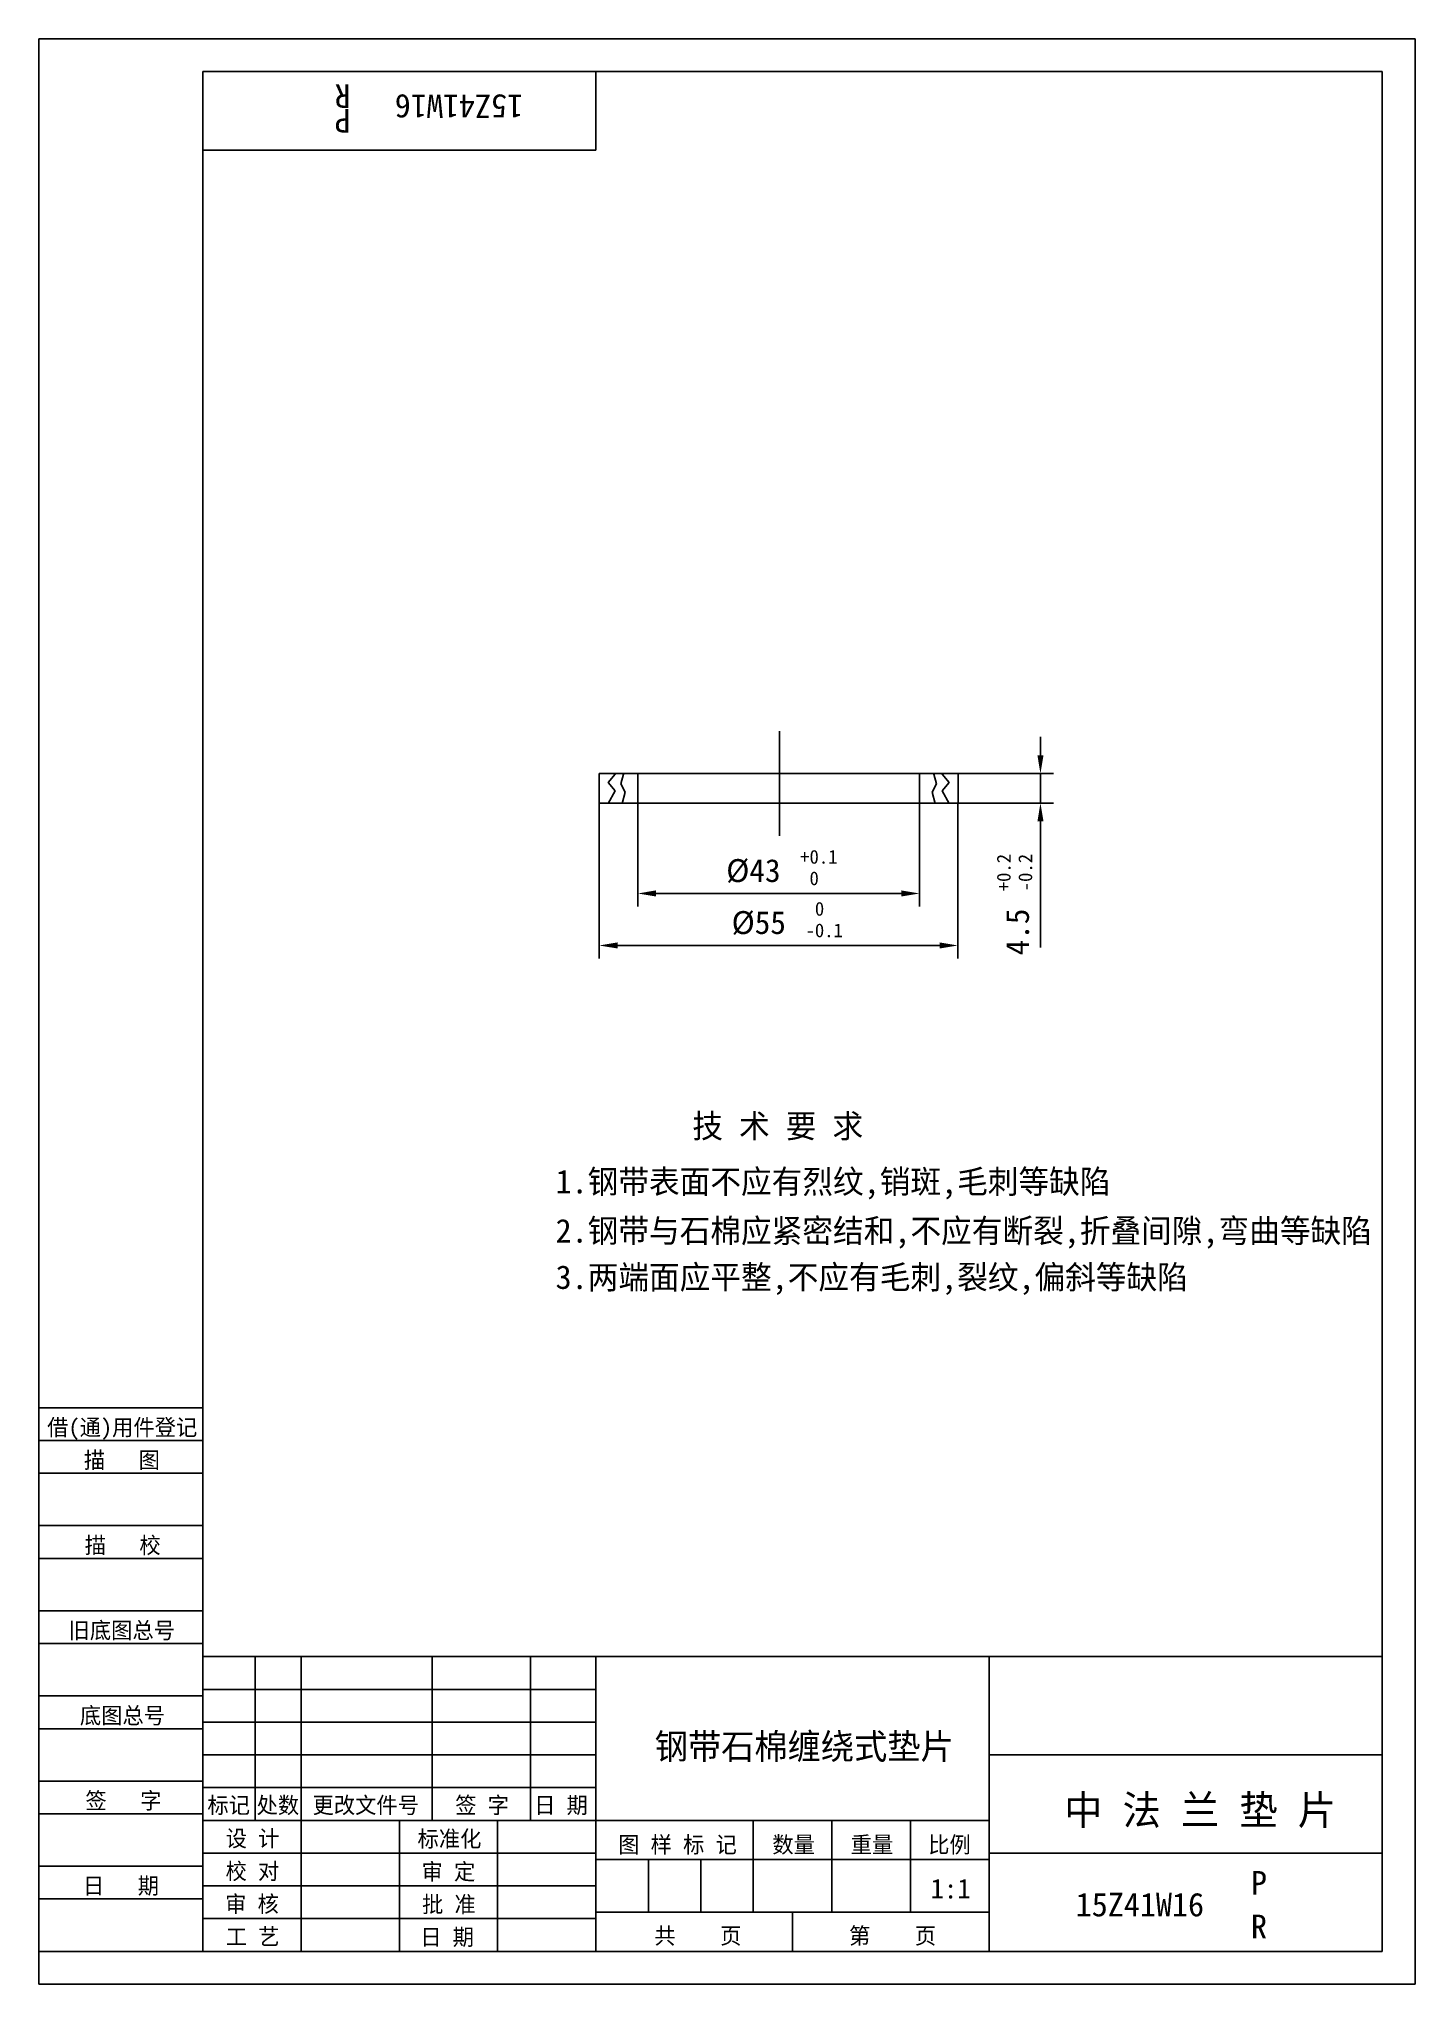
# Model space of a CAD drawing. Header units: metres. Extents: x 0 to 210, y 0 to 297.
import ezdxf

# ---------------------------------------------------------------- set-up
doc = ezdxf.new("R2010")
doc.units = ezdxf.units.M
for name, color, linetype in [('C', 6, 'Continuous'), ('D', 1, 'Continuous'), ('FL', 5, 'Continuous'), ('T', 7, 'Continuous'), ('TL', 4, 'Continuous')]:
    doc.layers.add(name, color=color, linetype=linetype)

# ---------------------------------------------------------------- blocks, each defined once
blk = doc.blocks.new('TUKUN4')
at = {"layer": 'FL'}
for p, q in [((0, 297), (0, 0)), ((210, 297), (0, 297)), ((210, 0), (210, 297)), ((0, 78), (25, 78)), ((0, 70), (25, 70)), ((0, 65), (25, 65)), ((0, 57), (25, 57)), ((0, 52), (25, 52)), ((33, 25), (33, 50)), ((40, 5), (40, 50)), ((60, 25), (60, 50)), ((75, 25), (75, 50)), ((25, 45), (85, 45)), ((0, 44), (25, 44)), ((0, 39), (25, 39)), ((25, 40), (85, 40)), ((25, 35), (85, 35)), ((0, 31), (25, 31)), ((25, 30), (85, 30)), ((0, 26), (25, 26)), ((70, 5), (70, 25)), ((0, 18), (25, 18)), ((25, 20), (85, 20)), ((25, 15), (85, 15)), ((0, 13), (25, 13)), ((25, 10), (85, 10)), ((0, 0), (210, 0))]:
    blk.add_line(p, q, dxfattribs=at)
at = {"layer": 'TL'}
for p, q in [((25, 5), (25, 292)), ((205, 292), (25, 292)), ((85, 292), (85, 280)), ((205, 5), (205, 292)), ((85, 280), (25, 280)), ((0, 88), (25, 88)), ((0, 83), (25, 83)), ((205, 50), (25, 50)), ((85, 5), (85, 50)), ((145, 5), (145, 50)), ((205, 35), (145, 35)), ((145, 25), (25, 25)), ((55, 5), (55, 25)), ((109, 11), (109, 25)), ((121, 11), (121, 25)), ((133, 11), (133, 25)), ((85, 19), (145, 19)), ((93, 11), (93, 19)), ((101, 11), (101, 19)), ((205, 20), (145, 20)), ((145, 11), (85, 11)), ((115, 5), (115, 11)), ((0, 5), (205, 5))]:
    blk.add_line(p, q, dxfattribs=at)
at = {"layer": 'T'}
for s, p in [('借(通)用件登记', (1.26, 83.76)), ('描   图', (6.86, 78.76)), ('描   校', (6.98, 65.76)), ('旧底图总号', (4.52, 52.76)), ('底图总号', (6.25, 39.76)), ('签   字', (7.1, 26.76)), ('标记', (25.71, 26.07)), ('处数', (33.22, 26.07)), ('更改文件号', (41.75, 26.07)), ('签 字', (63.53, 26.07)), ('日 期', (75.57, 26.07)), ('设 计', (28.5, 20.99)), ('标准化', (57.77, 20.93)), ('图 样 标 记', (88.4, 20.04)), ('数量', (111.92, 20.04)), ('重量', (123.88, 20.04)), ('比例', (135.7, 20.04)), ('校 对', (28.48, 15.99)), ('审 定', (58.39, 15.93)), ('日   期', (6.72, 13.76)), ('审 核', (28.41, 10.99)), ('批 准', (58.46, 10.93)), ('共    页', (93.91, 6.13)), ('第    页', (123.62, 6.13)), ('工 艺', (28.52, 5.99)), ('日 期', (58.18, 5.93))]:
    blk.add_text(s, height=2.5, dxfattribs=at).set_placement(p)

msp = doc.modelspace()

# ---------------------------------------------------------------- linework, layer by layer
at = {"layer": 'C'}
msp.add_line((113, 191.32), (113, 175.32), dxfattribs=at)
at = {"layer": 'D'}
for p, q in [((152.83, 187.62), (152.83, 190.42)), ((140.26, 184.82), (154.83, 184.82)), ((152.83, 184.82), (152.83, 180.32)), ((85.5, 180.32), (85.5, 156.58)), ((91.37, 180.32), (91.37, 164.52)), ((134.39, 180.32), (134.39, 164.52)), ((140.23, 180.38), (140.23, 156.58)), ((140.26, 180.32), (154.83, 180.32)), ((152.83, 177.52), (152.83, 174.72)), ((152.83, 174.72), (152.83, 167.29)), ((94.17, 166.52), (131.59, 166.52)), ((152.83, 167.29), (152.83, 158.28)), ((88.3, 158.58), (137.43, 158.58))]:
    msp.add_line(p, q, dxfattribs=at)
for points in [[(152.37, 187.62), (153.3, 187.62), (152.83, 184.82)], [(152.37, 177.52), (153.3, 177.52), (152.83, 180.32)], [(94.17, 166.99), (94.17, 166.06), (91.37, 166.52)], [(131.59, 166.99), (131.59, 166.06), (134.39, 166.52)], [(88.3, 159.05), (88.3, 158.12), (85.5, 158.58)], [(137.43, 159.05), (137.43, 158.12), (140.23, 158.58)]]:
    msp.add_solid(points, dxfattribs=at)
at = {"layer": 'TL'}
for p, q in [((85.5, 184.82), (91.5, 184.82)), ((85.5, 180.32), (85.5, 184.82)), ((87.93, 184.73), (86.86, 183.46)), ((89.22, 184.73), (88.79, 183.25)), ((91.37, 180.28), (91.37, 184.73)), ((91.5, 184.82), (113, 184.82)), ((134.26, 184.82), (112.76, 184.82)), ((140.26, 184.82), (134.26, 184.82)), ((134.39, 180.28), (134.39, 184.73)), ((136.54, 184.73), (136.97, 183.25)), ((137.83, 184.73), (138.9, 183.46)), ((140.26, 180.32), (140.26, 184.82)), ((86.86, 183.46), (87.93, 182.19)), ((87.93, 182.19), (86.86, 180.28)), ((88.79, 183.25), (89.44, 181.98)), ((89.44, 181.98), (89.01, 180.28)), ((136.97, 183.25), (136.32, 181.98)), ((136.32, 181.98), (136.75, 180.28)), ((138.9, 183.46), (137.83, 182.19)), ((137.83, 182.19), (138.9, 180.28)), ((91.5, 180.32), (85.5, 180.32)), ((113, 180.32), (91.5, 180.32)), ((112.76, 180.32), (134.26, 180.32)), ((134.26, 180.32), (140.26, 180.32))]:
    msp.add_line(p, q, dxfattribs=at)

# ---------------------------------------------------------------- block references
at = {"layer": 'D'}
msp.add_blockref('TUKUN4', (0, 0), dxfattribs=at)

# ---------------------------------------------------------------- texts
for s, height, rotation, p in [('R', 3.6, 180, (47.58, 290.05)), ('15Z41W16', 3.6, 180, (73.89, 288.51)), ('P', 3.6, 180, (47.58, 286.29)), ('+0.2', 2.1, 90, (148.28, 166.85)), ('-0.2', 2.1, 90, (151.57, 166.85)), ('4.5', 3.5, 90, (151.08, 157.07))]:
    msp.add_text(s, height=height, rotation=rotation, dxfattribs=at).set_placement(p)
for s, height, p in [('+0.1', 2.1, (116.16, 171.07)), ('%%C43', 3.5, (104.88, 168.27)), (' 0', 2.1, (116.16, 167.78)), ('%%C55', 3.5, (105.7, 160.33)), (' 0', 2.1, (116.98, 163.13)), ('-0.1', 2.1, (116.98, 159.84)), ('技 术 要 求', 3.6, (99.71, 129.21)), ('1.钢带表面不应有烈纹,销斑,毛刺等缺陷', 3.6, (78.84, 120.73)), ('2.钢带与石棉应紧密结和,不应有断裂,折叠间隙,弯曲等缺陷', 3.6, (78.84, 113.22)), ('3.两端面应平整,不应有毛刺,裂纹,偏斜等缺陷', 3.6, (78.84, 106.14)), ('钢带石棉缠绕式垫片', 3.9, (93.97, 34.34)), ('中 法 兰 垫 片', 4.5, (156.45, 24.33)), ('1:1', 3, (136.06, 13.07)), ('P', 3.6, (184.95, 13.67)), ('15Z41W16', 3.6, (158.21, 10.34)), ('R', 3.6, (184.95, 7.01))]:
    msp.add_text(s, height=height, dxfattribs=at).set_placement(p)

doc.saveas('drawing.dxf')
